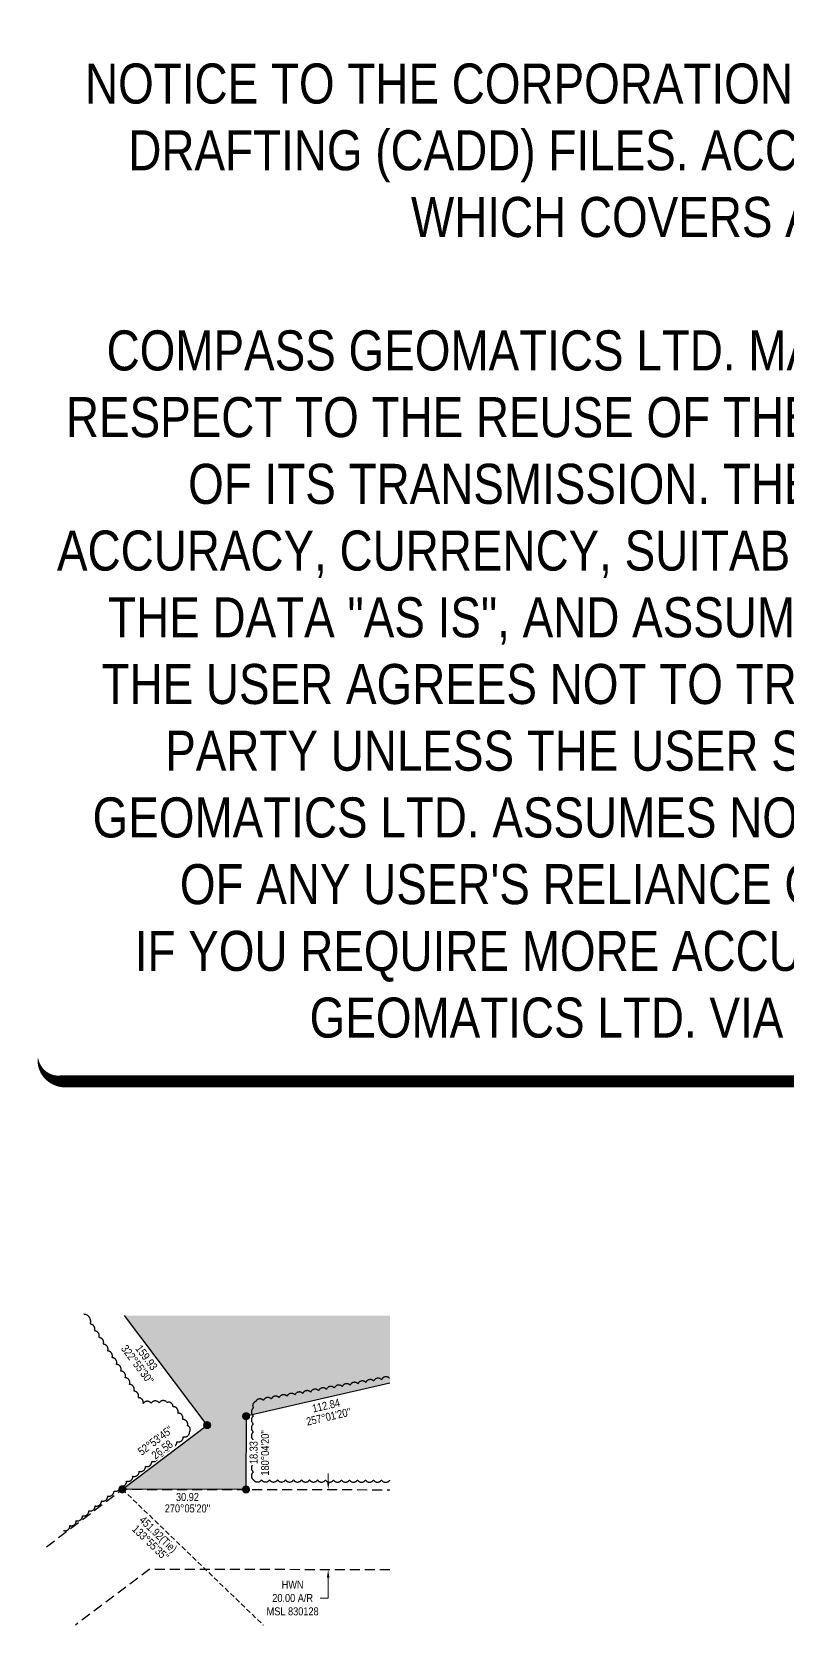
# Model space of a CAD drawing. Extents: x 499854 to 504284, y 6039227 to 6041357.
# Drawn here: x 501125 to 502069, y 6039361 to 6041357 of the extents above; entities that cross this region are included whole.
import ezdxf
from ezdxf.enums import TextEntityAlignment as Align

# ---------------------------------------------------------------- set-up
doc = ezdxf.new("R2010")
doc.units = 0
doc.header["$LTSCALE"] = 5
for name, pattern in [('0', [1, 1, 0]), ('foc-ACCESSROAD', [3.75, 2.5, -1.25]), ('foc-TIELINE', [1.875, 1.25, -0.625])]:
    doc.linetypes.add(name, pattern=pattern)
doc.layers.add('DISCLAIMER', color=7, linetype='Continuous', plot=False)
doc.layers.add('F-AR-T', color=190, linetype='Continuous', lineweight=9)
for name, color, linetype in [('F-WS', 190, 'foc-ACCESSROAD'), ('L-BD', 7, 'Continuous'), ('L-BD1', 253, 'Continuous'), ('L-MON', 1, 'Continuous'), ('L-TIE', 7, 'foc-TIELINE'), ('P-PROPOSED', 10, 'Continuous'), ('P-PROPOSED-H', 21, 'Continuous'), ('T-BUSH', 110, '0')]:
    doc.layers.add(name, color=color, linetype=linetype)
doc.styles.add('80', font='ARIALN.TTF', dxfattribs={"height": 10})
doc.styles.add('80CG', font='ARIALN.TTF', dxfattribs={"height": 10})
doc.styles.add('80L', font='ARIALN.TTF', dxfattribs={"height": 10})
doc.dimstyles.new('Compass 5 000', dxfattribs={"dimscale": 5, "dimtxt": 9, "dimasz": 2, "dimexe": 0.2, "dimexo": 0.0625, "dimgap": 0.5, "dimtad": 0, "dimtih": 1, "dimtoh": 1, "dimzin": 0, "dimdsep": 46, "dimtxsty": '80CG', "dimcen": 0.1, "dimse1": 1, "dimse2": 1, "dimclrd": 256, "dimclrt": 256, "dimaunit": 1, "dimadec": 4, "dimazin": 0, "dimtfac": 0.06, "dimtofl": 0, "dimtmove": 0, "dimatfit": 1, "dimfxl": 0.2, "dimtolj": 1, "dimtzin": 0, "dimlwd": -1, "dimarcsym": 0})

# ---------------------------------------------------------------- blocks, each defined once
blk = doc.blocks.new('PLIA')
at = {"color": 255, "const_width": 1}
blk.add_lwpolyline([(-0.5, 0, 1), (0.5, 0, 1)], format="xyb", close=True, dxfattribs=at)
blk = doc.blocks.new('PLIAA')
blk.add_blockref('PLIA', (0, 0))
blk = doc.blocks.new('PLIB')
at = {"color": 1}
blk.add_circle((0, 0), 0.8, dxfattribs=at)
blk = doc.blocks.new('PLIBB')
blk.add_blockref('PLIB', (0, 0))
blk = doc.blocks.new('PLICC')
for name in ['PLIAA', 'PLIBB']:
    blk.add_blockref(name, (0, 0))
blk = doc.blocks.new('PLI')
blk.add_blockref('PLICC', (0, 0))
blk = doc.blocks.new('*D465')
at = {"layer": 'F-AR-T', "transparency": 16777216}
for p, q in [((501495.7, 6039546), (501495.7, 6039556)), ((501495.4, 6039425.9), (501495.4, 6039400.5)), ((501495.4, 6039400.5), (501485.4, 6039400.5))]:
    blk.add_line(p, q, dxfattribs=at)
at = {"layer": 'F-AR-T', "linetype": 'Continuous', "transparency": 16777216}
for points in [[(501494, 6039546), (501497.3, 6039546), (501495.6, 6039536)], [(501493.8, 6039425.9), (501497.1, 6039425.9), (501495.5, 6039435.9)]]:
    blk.add_solid(points, dxfattribs=at)
at = {"layer": 'F-AR-T', "linetype": 'Continuous', "transparency": 16777216, "insert": (501451.1, 6039400.5), "char_height": 10, "attachment_point": 5, "style": '80CG'}
blk.add_mtext('\\A1;HWN\\P20.00 A/R\\PMSL 830128', dxfattribs=at)
blk = doc.blocks.new('Disclaimer_Legal')
at = {"layer": 'DISCLAIMER', "color": 254, "flags": 128}
blk.add_lwpolyline([(-3612.9, -1104.6, 37.5, 37.5, 0), (4096.1, -1104.6, 37.5, 37.5, 0.414214), (4171.1, -1029.6, 37.5, 37.5, 0), (4171.1, 2078.7, 37.5, 0, 0.414214), (4096.1, 2153.7, 0, 0, 0), (-3612.9, 2153.7, 0, 0, 0.414214), (-3687.9, 2078.7, 0, 0, 0), (-3687.9, -1029.6, 0, 37.5, 0.414214)], format="xyseb", close=True, dxfattribs=at)
at = {"layer": 'DISCLAIMER', "color": 254, "insert": (241.6, 533.9), "char_height": 125, "width": 7717.568, "attachment_point": 5, "style": '80'}
blk.add_mtext('NOTICE TO THE CORPORATION, PERSON &/OR PERSONS REGARDING THIS COMPUTER AIDED DESIGN AND DRAFTING (CADD) FILES. ACCEPTANCE OF THE CADD DATA IS BASED ON THE FOLLOWING DISCLAIMER WHICH COVERS ALL CADD DATA RECIEVED FROM COMPASS GEOMATICS LTD.\\P{\\fArial Narrow|b1|i0|c0|p34;DISCLAIMER}\\PCOMPASS GEOMATICS LTD. MAKES NO REPRESENTATION OR WARRANTIES, EXPRESS OR IMPLIED, WITH RESPECT TO THE REUSE OF THE DATA PROVIDED HEREWITH, REGARDLESS OF ITS FORMAT OR THE MEANS OF ITS TRANSMISSION. THERE IS NO GUARANTEE OR REPRESENTATION TO THE USER AS TO THE ACCURACY, CURRENCY, SUITABILITY OR RELIABILITY OF THIS DATA FOR ANY PURPOSE. THE USER ACCEPTS THE DATA "AS IS", AND ASSUMES ALL RISKS ASSOCIATED WITH ITS USE. BY ACCEPTANCE OF THIS DATA, THE USER AGREES NOT TO TRANSMIT THIS DATA OR PROVIDE ACCESS OR ANY PART OF IT TO ANOTHER PARTY UNLESS THE USER SHALL INCLUDE WITH THE DATA A COPY OF THIS DISCLAIMER. COMPASS GEOMATICS LTD. ASSUMES NO RESPONSIBILITY FOR ACTUAL OR CONSEQUENTIAL DAMAGE AS A RESULT OF ANY USER\'S RELIANCE ON THIS DATA. THIS CADD FILE IS FOR ILLUSTRATION PURPOSES ONLY.\\PIF YOU REQUIRE MORE ACCURATE INFORMATION, PLEASE CONTACT DARCI ANGLEHART AT COMPASS GEOMATICS LTD. VIA EMAIL: darci.anglehart@compassgeomatics.ca OR CELL: 506-961-7292', dxfattribs=at)

msp = doc.modelspace()

# ---------------------------------------------------------------- hatches: boundary and pattern name
at = {"layer": 'P-PROPOSED-H'}
h = msp.add_hatch(color=256, dxfattribs=at)
h.dxf.hatch_style = 1
h.paths.add_polyline_path([(501572.616, 6039753.396), (501240.836, 6039753.396), (501344.258, 6039616.52), (501238.303, 6039536.375), (501392.818, 6039536.135), (501392.933, 6039627.725), (501572.616, 6039669.134)])

# ---------------------------------------------------------------- linework, layer by layer
at = {"layer": 'F-WS', "flags": 128}
for points in [[(501143.476, 6039464.655), (501238.303, 6039536.375), (501392.644, 6039536.135), (501572.616, 6039535.859)], [(501572.616, 6039435.766), (501271.791, 6039436.297), (501179.811, 6039366.732)]]:
    msp.add_lwpolyline(points, dxfattribs=at)
at = {"layer": 'L-TIE', "flags": 128}
msp.add_lwpolyline([(501238.303, 6039536.375), (501414.427, 6039366.732)], dxfattribs=at)
at = {"layer": 'P-PROPOSED', "flags": 128}
msp.add_lwpolyline([(501572.616, 6039669.134), (501392.933, 6039627.725), (501392.818, 6039536.135), (501238.303, 6039536.375), (501344.258, 6039616.52), (501240.836, 6039753.396)], dxfattribs=at)
at = {"layer": 'T-BUSH', "flags": 128}
for points in [[(501164.948, 6039484.886, 0.52056705), (501172.815, 6039491.05, 0.52056705), (501180.683, 6039497.214, 0.52056705), (501188.551, 6039503.377, 0.52056705), (501196.419, 6039509.541, 0.52056705), (501204.287, 6039515.705, 0.52056705), (501212.155, 6039521.869, 0.52056705), (501220.023, 6039528.032, 0.52056705), (501227.891, 6039534.196, 0.52056705), (501235.758, 6039540.36, 0.52056705), (501243.626, 6039546.524, 0.52056705), (501251.494, 6039552.687, 0.52056705), (501259.362, 6039558.851, 0.52056705), (501267.23, 6039565.015, 0.52056705), (501275.098, 6039571.179, 0.52056705), (501282.966, 6039577.342, 0.52056705), (501290.834, 6039583.506, 0.52056705), (501298.702, 6039589.67, 0.52056705), (501306.569, 6039595.833, 0.52056705), (501314.437, 6039601.997, 0.52056705), (501322.305, 6039608.161, 0.52056705), (501319.745, 6039615.681, 0.52056705), (501313.716, 6039623.653, 0.52056705), (501307.687, 6039631.625, 0.52056705), (501301.658, 6039639.596, 0.52056705), (501294.327, 6039644.804, 0.52056705), (501284.341, 6039644.376, 0.52056705), (501274.356, 6039643.949, 0.52056705), (501264.37, 6039643.521, 0.52056705), (501258.247, 6039650.609, 0.52056705), (501252.783, 6039658.978, 0.52056705), (501247.319, 6039667.346, 0.52056705), (501241.855, 6039675.715, 0.52056705), (501236.39, 6039684.084, 0.52056705), (501230.926, 6039692.453, 0.52056705), (501225.462, 6039700.822, 0.52056705), (501219.998, 6039709.191, 0.52056705), (501214.534, 6039717.56, 0.52056705), (501209.069, 6039725.928, 0.52056705), (501203.605, 6039734.297, 0.52056705), (501198.141, 6039742.666, 0.52056705), (501190.065, 6039755.035, 0.52056705)], [(501572.099, 6039675.139, 0.52056705), (501562.254, 6039673.414, 0.52056705), (501552.409, 6039671.689, 0.52056705), (501542.565, 6039669.964, 0.52056705), (501532.72, 6039668.238, 0.52056705), (501522.875, 6039666.513, 0.52056705), (501513.03, 6039664.788, 0.52056705), (501503.186, 6039663.063, 0.52056705), (501493.341, 6039661.337, 0.52056705), (501483.496, 6039659.612, 0.52056705), (501473.652, 6039657.887, 0.52056705), (501463.807, 6039656.162, 0.52056705), (501453.962, 6039654.436, 0.52056705), (501444.117, 6039652.711, 0.52056705), (501434.273, 6039650.986, 0.52056705), (501424.428, 6039649.261, 0.52056705), (501414.583, 6039647.535, 0.52056705), (501404.738, 6039645.81, 0.52056705), (501402.146, 6039637.993, 0.52056705), (501402.146, 6039627.998, 0.52056705), (501402.146, 6039618.003, 0.52056705), (501402.146, 6039608.009, 0.52056705), (501402.146, 6039598.014, 0.52056705), (501402.146, 6039588.019, 0.52056705), (501402.146, 6039578.024, 0.52056705), (501402.146, 6039568.03, 0.52056705), (501402.146, 6039558.035, 0.52056705), (501402.221, 6039548.114, 0.52056705), (501412.215, 6039548.099, 0.52056705), (501422.21, 6039548.084, 0.52056705), (501432.205, 6039548.068, 0.52056705), (501442.2, 6039548.053, 0.52056705), (501452.194, 6039548.038, 0.52056705), (501462.189, 6039548.022, 0.52056705), (501472.184, 6039548.007, 0.52056705), (501482.179, 6039547.992, 0.52056705), (501492.173, 6039547.976, 0.52056705), (501502.168, 6039547.961, 0.52056705), (501512.163, 6039547.946, 0.52056705), (501522.158, 6039547.931, 0.52056705), (501532.152, 6039547.915, 0.52056705), (501542.147, 6039547.9, 0.52056705), (501552.142, 6039547.885, 0.52056705), (501562.137, 6039547.869, 0.52056705), (501572.612, 6039547.853, 0.52056705)]]:
    msp.add_lwpolyline(points, format="xyb", dxfattribs=at)

# ---------------------------------------------------------------- block references
at = {"xscale": 0.4, "yscale": 0.4, "zscale": 0.4}
msp.add_blockref('Disclaimer_Legal', (502608.002, 6040488.029), dxfattribs=at)
at = {"layer": 'L-MON', "color": 3, "xscale": 4.997380899999998, "yscale": 4.997380899999998, "zscale": 4.997380899999998}
for p in [(501344.258, 6039616.52), (501392.933, 6039627.725), (501238.303, 6039536.375), (501392.818, 6039536.135)]:
    msp.add_blockref('PLI', p, dxfattribs=at)

# ---------------------------------------------------------------- texts
at = {"layer": 'L-BD1', "linetype": 'Continuous', "style": '80L'}
for s, height, rotation, p in [("322°55'30''", 9.99476, 307.0746, (501257.191, 6039692.374)), ('159.93', 9.9948, 307.0746, (501268.555, 6039700.96)), ("257°01'20''", 9.99476, 12.9774, (501496.045, 6039627.128)), ('112.84', 9.9948, 12.9774, (501492.846, 6039641.006)), ("52°53'45''", 9.9948, 37.1041, (501279.548, 6039597.336)), ("180°04'20''", 9.99476, 89.9281, (501416.613, 6039581.857))]:
    msp.add_text(s, height=height, rotation=rotation, dxfattribs=at).set_placement(p, align=Align.MIDDLE)
at = {"layer": 'L-BD1', "style": '80L'}
for s, height, p in [("270°05'20''", 9.99476, (501319.643, 6039512.511)), ('30.92', 9.9948, (501319.665, 6039526.754))]:
    msp.add_text(s, height=height, rotation=359.911, dxfattribs=at).set_placement(p, align=Align.MIDDLE)

# ---------------------------------------------------------------- dimensions: what is measured, and where the dimension line sits
at = {"layer": 'F-AR-T', "color": 6, "linetype": 'Continuous'}
dim = msp.add_linear_dim(base=(501495.458, 6039435.902), p1=(501482.117, 6039535.998), p2=(501481.94, 6039435.926), angle=269.898774, text='HWN\\P20.00 A/R\\PMSL 830128', dimstyle='Compass 5 000', dxfattribs=at)
dim.commit()
dim.dimension.update_dxf_attribs({"geometry": '*D465', "text_midpoint": (501451.098, 6039400.507), "dimtype": 161})

# ---------------------------------------------------------------- next in the draw order: texts
at = {"layer": 'L-BD', "insert": (501265.442, 6039504.08), "char_height": 9.99476, "width": 57.95503, "attachment_point": 1, "rotation": 316.0736, "line_spacing_factor": 0.855, "style": '80L', "bg_fill": 3, "box_fill_scale": 1.15, "bg_fill_color": 256, "bg_fill_true_color": 256, "bg_fill_transparency": 0}
msp.add_mtext("\\pi0.11474;451.92(Tie)\\P\\pi1.50215;133°55'35''", dxfattribs=at)
at = {"layer": 'L-BD1', "char_height": 9.9948, "attachment_point": 2, "style": '80L', "bg_fill": 3, "box_fill_scale": 1.15, "bg_fill_color": 256, "bg_fill_true_color": 256, "bg_fill_transparency": 0}
for s, insert, width, rotation in [('26.58', (501285.007, 6039589.954), 28.23663, 37.1041), ('18.33', (501397.309, 6039582.222), 28.20936, 89.9281)]:
    msp.add_mtext(s, dxfattribs=dict(at, insert=insert, width=width, rotation=rotation))

doc.saveas('drawing.dxf')
